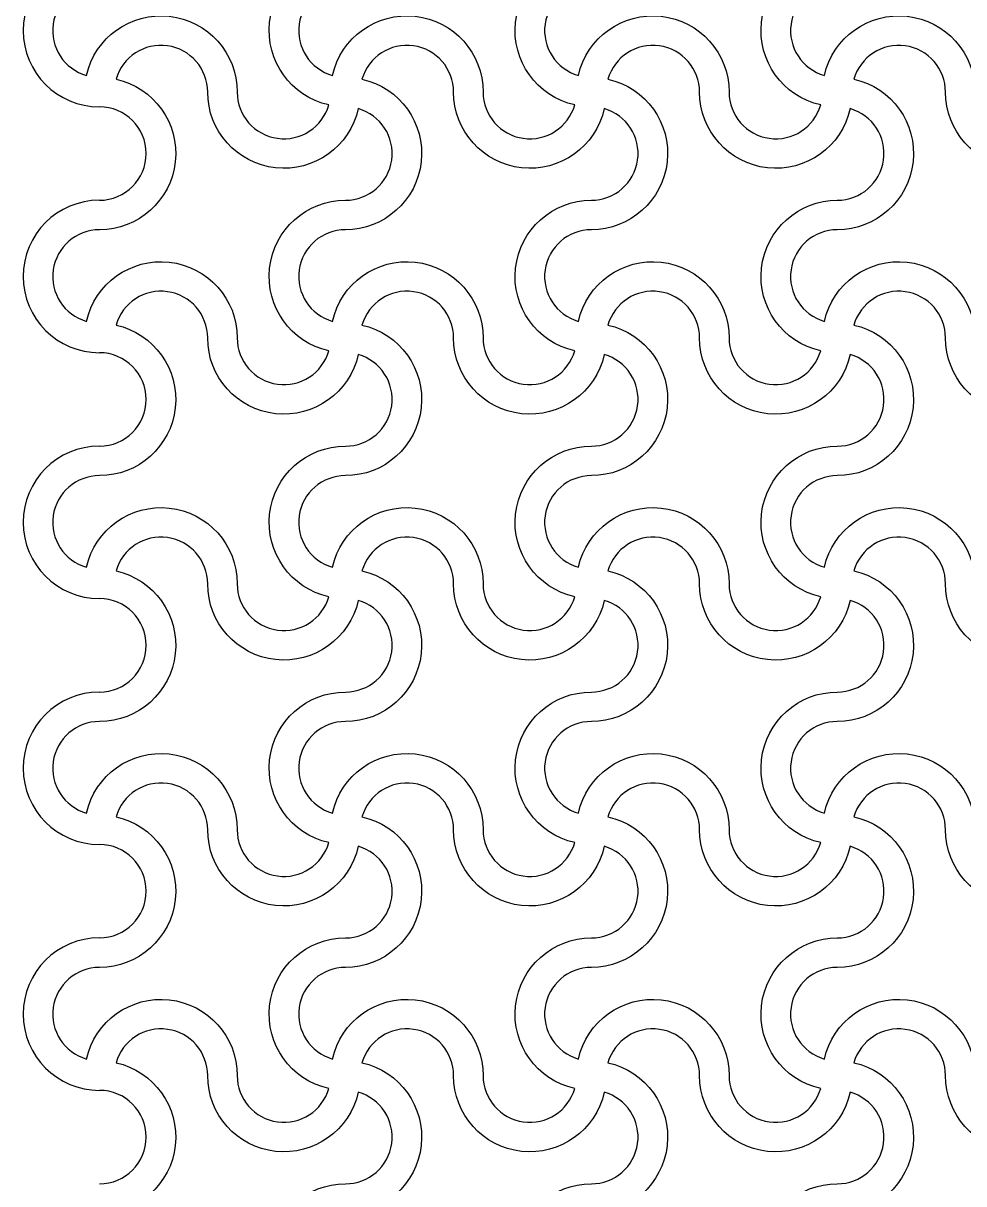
# Model space of a CAD drawing. Header units: millimetres. Extents: x 24 to 345, y 12 to 201.
# Drawn here: x 261.385 to 262.914, y 117.704 to 119.592 of the extents above; entities that cross this region are included whole.
import ezdxf

# ---------------------------------------------------------------- set-up
doc = ezdxf.new("R2010")
doc.units = ezdxf.units.MM
doc.header["$MEASUREMENT"] = 0
doc.layers.add('5th metal (rf+ground)', color=240, linetype='Continuous')

msp = doc.modelspace()

# ---------------------------------------------------------------- linework, layer by layer
at = {"layer": '5th metal (rf+ground)'}
for points in [[(261.92956, 119.85285, -0.8959788), (261.68453, 119.87982, 0.8687853), (261.5355, 119.90085, -0.8959788), (261.50853, 119.65582, 0.8687853), (261.4875, 119.50679, -0.8959788), (261.73253, 119.47982, 0.8687853), (261.88156, 119.45879, -0.8959788), (261.90853, 119.70382, 0.8687853)], [(261.92956, 119.85285, -0.8959788), (261.68453, 119.87982, 0.8687853), (261.5355, 119.90085, -0.8959788), (261.50853, 119.65582, 0.8687853), (261.4875, 119.50679, -0.8959788), (261.73253, 119.47982, 0.8687853), (261.88156, 119.45879, -0.8959788), (261.90853, 119.70382, 0.8687853)], [(261.92956, 119.85285, -0.8959788), (261.68453, 119.87982, 0.8687853), (261.5355, 119.90085, -0.8959788), (261.50853, 119.65582, 0.8687853), (261.4875, 119.50679, -0.8959788), (261.73253, 119.47982, 0.8687853), (261.88156, 119.45879, -0.8959788), (261.90853, 119.70382, 0.8687853)], [(261.92956, 119.85285, -0.8959788), (261.68453, 119.87982, 0.8687853), (261.5355, 119.90085, -0.8959788), (261.50853, 119.65582, 0.8687853), (261.4875, 119.50679, -0.8959788), (261.73253, 119.47982, 0.8687853), (261.88156, 119.45879, -0.8959788), (261.90853, 119.70382, 0.8687853)], [(262.32956, 119.85285, -0.8959788), (262.08453, 119.87982, 0.8687853), (261.9355, 119.90085, -0.8959788), (261.90853, 119.65582, 0.8687853), (261.8875, 119.50679, -0.8959788), (262.13253, 119.47982, 0.8687853), (262.28156, 119.45879, -0.8959788), (262.30853, 119.70382, 0.8687853)], [(262.32956, 119.85285, -0.8959788), (262.08453, 119.87982, 0.8687853), (261.9355, 119.90085, -0.8959788), (261.90853, 119.65582, 0.8687853), (261.8875, 119.50679, -0.8959788), (262.13253, 119.47982, 0.8687853), (262.28156, 119.45879, -0.8959788), (262.30853, 119.70382, 0.8687853)], [(262.32956, 119.85285, -0.8959788), (262.08453, 119.87982, 0.8687853), (261.9355, 119.90085, -0.8959788), (261.90853, 119.65582, 0.8687853), (261.8875, 119.50679, -0.8959788), (262.13253, 119.47982, 0.8687853), (262.28156, 119.45879, -0.8959788), (262.30853, 119.70382, 0.8687853)], [(262.32956, 119.85285, -0.8959788), (262.08453, 119.87982, 0.8687853), (261.9355, 119.90085, -0.8959788), (261.90853, 119.65582, 0.8687853), (261.8875, 119.50679, -0.8959788), (262.13253, 119.47982, 0.8687853), (262.28156, 119.45879, -0.8959788), (262.30853, 119.70382, 0.8687853)], [(262.72956, 119.85285, -0.8959788), (262.48453, 119.87982, 0.8687853), (262.3355, 119.90085, -0.8959788), (262.30853, 119.65582, 0.8687853), (262.2875, 119.50679, -0.8959788), (262.53253, 119.47982, 0.8687853), (262.68156, 119.45879, -0.8959788), (262.70853, 119.70382, 0.8687853)], [(262.72956, 119.85285, -0.8959788), (262.48453, 119.87982, 0.8687853), (262.3355, 119.90085, -0.8959788), (262.30853, 119.65582, 0.8687853), (262.2875, 119.50679, -0.8959788), (262.53253, 119.47982, 0.8687853), (262.68156, 119.45879, -0.8959788), (262.70853, 119.70382, 0.8687853)], [(262.72956, 119.85285, -0.8959788), (262.48453, 119.87982, 0.8687853), (262.3355, 119.90085, -0.8959788), (262.30853, 119.65582, 0.8687853), (262.2875, 119.50679, -0.8959788), (262.53253, 119.47982, 0.8687853), (262.68156, 119.45879, -0.8959788), (262.70853, 119.70382, 0.8687853)], [(262.72956, 119.85285, -0.8959788), (262.48453, 119.87982, 0.8687853), (262.3355, 119.90085, -0.8959788), (262.30853, 119.65582, 0.8687853), (262.2875, 119.50679, -0.8959788), (262.53253, 119.47982, 0.8687853), (262.68156, 119.45879, -0.8959788), (262.70853, 119.70382, 0.8687853)], [(263.12956, 119.85285, -0.8959788), (262.88453, 119.87982, 0.8687853), (262.7355, 119.90085, -0.8959788), (262.70853, 119.65582, 0.8687853), (262.6875, 119.50679, -0.8959788), (262.93253, 119.47982, 0.8687853), (263.08156, 119.45879, -0.8959788), (263.10853, 119.70382, 0.8687853)], [(263.12956, 119.85285, -0.8959788), (262.88453, 119.87982, 0.8687853), (262.7355, 119.90085, -0.8959788), (262.70853, 119.65582, 0.8687853), (262.6875, 119.50679, -0.8959788), (262.93253, 119.47982, 0.8687853), (263.08156, 119.45879, -0.8959788), (263.10853, 119.70382, 0.8687853)], [(263.12956, 119.85285, -0.8959788), (262.88453, 119.87982, 0.8687853), (262.7355, 119.90085, -0.8959788), (262.70853, 119.65582, 0.8687853), (262.6875, 119.50679, -0.8959788), (262.93253, 119.47982, 0.8687853), (263.08156, 119.45879, -0.8959788), (263.10853, 119.70382, 0.8687853)], [(263.12956, 119.85285, -0.8959788), (262.88453, 119.87982, 0.8687853), (262.7355, 119.90085, -0.8959788), (262.70853, 119.65582, 0.8687853), (262.6875, 119.50679, -0.8959788), (262.93253, 119.47982, 0.8687853), (263.08156, 119.45879, -0.8959788), (263.10853, 119.70382, 0.8687853)], [(261.92956, 119.45285, -0.8959788), (261.68453, 119.47982, 0.8687853), (261.5355, 119.50085, -0.8959788), (261.50853, 119.25582, 0.8687853), (261.4875, 119.10679, -0.8959788), (261.73253, 119.07982, 0.8687853), (261.88156, 119.05879, -0.8959788), (261.90853, 119.30382, 0.8687853)], [(261.92956, 119.45285, -0.8959788), (261.68453, 119.47982, 0.8687853), (261.5355, 119.50085, -0.8959788), (261.50853, 119.25582, 0.8687853), (261.4875, 119.10679, -0.8959788), (261.73253, 119.07982, 0.8687853), (261.88156, 119.05879, -0.8959788), (261.90853, 119.30382, 0.8687853)], [(261.92956, 119.45285, -0.8959788), (261.68453, 119.47982, 0.8687853), (261.5355, 119.50085, -0.8959788), (261.50853, 119.25582, 0.8687853), (261.4875, 119.10679, -0.8959788), (261.73253, 119.07982, 0.8687853), (261.88156, 119.05879, -0.8959788), (261.90853, 119.30382, 0.8687853)], [(261.92956, 119.45285, -0.8959788), (261.68453, 119.47982, 0.8687853), (261.5355, 119.50085, -0.8959788), (261.50853, 119.25582, 0.8687853), (261.4875, 119.10679, -0.8959788), (261.73253, 119.07982, 0.8687853), (261.88156, 119.05879, -0.8959788), (261.90853, 119.30382, 0.8687853)], [(262.32956, 119.45285, -0.8959788), (262.08453, 119.47982, 0.8687853), (261.9355, 119.50085, -0.8959788), (261.90853, 119.25582, 0.8687853), (261.8875, 119.10679, -0.8959788), (262.13253, 119.07982, 0.8687853), (262.28156, 119.05879, -0.8959788), (262.30853, 119.30382, 0.8687853)], [(262.32956, 119.45285, -0.8959788), (262.08453, 119.47982, 0.8687853), (261.9355, 119.50085, -0.8959788), (261.90853, 119.25582, 0.8687853), (261.8875, 119.10679, -0.8959788), (262.13253, 119.07982, 0.8687853), (262.28156, 119.05879, -0.8959788), (262.30853, 119.30382, 0.8687853)], [(262.32956, 119.45285, -0.8959788), (262.08453, 119.47982, 0.8687853), (261.9355, 119.50085, -0.8959788), (261.90853, 119.25582, 0.8687853), (261.8875, 119.10679, -0.8959788), (262.13253, 119.07982, 0.8687853), (262.28156, 119.05879, -0.8959788), (262.30853, 119.30382, 0.8687853)], [(262.32956, 119.45285, -0.8959788), (262.08453, 119.47982, 0.8687853), (261.9355, 119.50085, -0.8959788), (261.90853, 119.25582, 0.8687853), (261.8875, 119.10679, -0.8959788), (262.13253, 119.07982, 0.8687853), (262.28156, 119.05879, -0.8959788), (262.30853, 119.30382, 0.8687853)], [(262.72956, 119.45285, -0.8959788), (262.48453, 119.47982, 0.8687853), (262.3355, 119.50085, -0.8959788), (262.30853, 119.25582, 0.8687853), (262.2875, 119.10679, -0.8959788), (262.53253, 119.07982, 0.8687853), (262.68156, 119.05879, -0.8959788), (262.70853, 119.30382, 0.8687853)], [(262.72956, 119.45285, -0.8959788), (262.48453, 119.47982, 0.8687853), (262.3355, 119.50085, -0.8959788), (262.30853, 119.25582, 0.8687853), (262.2875, 119.10679, -0.8959788), (262.53253, 119.07982, 0.8687853), (262.68156, 119.05879, -0.8959788), (262.70853, 119.30382, 0.8687853)], [(262.72956, 119.45285, -0.8959788), (262.48453, 119.47982, 0.8687853), (262.3355, 119.50085, -0.8959788), (262.30853, 119.25582, 0.8687853), (262.2875, 119.10679, -0.8959788), (262.53253, 119.07982, 0.8687853), (262.68156, 119.05879, -0.8959788), (262.70853, 119.30382, 0.8687853)], [(262.72956, 119.45285, -0.8959788), (262.48453, 119.47982, 0.8687853), (262.3355, 119.50085, -0.8959788), (262.30853, 119.25582, 0.8687853), (262.2875, 119.10679, -0.8959788), (262.53253, 119.07982, 0.8687853), (262.68156, 119.05879, -0.8959788), (262.70853, 119.30382, 0.8687853)], [(263.12956, 119.45285, -0.8959788), (262.88453, 119.47982, 0.8687853), (262.7355, 119.50085, -0.8959788), (262.70853, 119.25582, 0.8687853), (262.6875, 119.10679, -0.8959788), (262.93253, 119.07982, 0.8687853), (263.08156, 119.05879, -0.8959788), (263.10853, 119.30382, 0.8687853)], [(263.12956, 119.45285, -0.8959788), (262.88453, 119.47982, 0.8687853), (262.7355, 119.50085, -0.8959788), (262.70853, 119.25582, 0.8687853), (262.6875, 119.10679, -0.8959788), (262.93253, 119.07982, 0.8687853), (263.08156, 119.05879, -0.8959788), (263.10853, 119.30382, 0.8687853)], [(263.12956, 119.45285, -0.8959788), (262.88453, 119.47982, 0.8687853), (262.7355, 119.50085, -0.8959788), (262.70853, 119.25582, 0.8687853), (262.6875, 119.10679, -0.8959788), (262.93253, 119.07982, 0.8687853), (263.08156, 119.05879, -0.8959788), (263.10853, 119.30382, 0.8687853)], [(263.12956, 119.45285, -0.8959788), (262.88453, 119.47982, 0.8687853), (262.7355, 119.50085, -0.8959788), (262.70853, 119.25582, 0.8687853), (262.6875, 119.10679, -0.8959788), (262.93253, 119.07982, 0.8687853), (263.08156, 119.05879, -0.8959788), (263.10853, 119.30382, 0.8687853)], [(261.92956, 119.05285, -0.8959788), (261.68453, 119.07982, 0.8687853), (261.5355, 119.10085, -0.8959788), (261.50853, 118.85582, 0.8687853), (261.4875, 118.70679, -0.8959788), (261.73253, 118.67982, 0.8687853), (261.88156, 118.65879, -0.8959788), (261.90853, 118.90382, 0.8687853)], [(261.92956, 119.05285, -0.8959788), (261.68453, 119.07982, 0.8687853), (261.5355, 119.10085, -0.8959788), (261.50853, 118.85582, 0.8687853), (261.4875, 118.70679, -0.8959788), (261.73253, 118.67982, 0.8687853), (261.88156, 118.65879, -0.8959788), (261.90853, 118.90382, 0.8687853)], [(261.92956, 119.05285, -0.8959788), (261.68453, 119.07982, 0.8687853), (261.5355, 119.10085, -0.8959788), (261.50853, 118.85582, 0.8687853), (261.4875, 118.70679, -0.8959788), (261.73253, 118.67982, 0.8687853), (261.88156, 118.65879, -0.8959788), (261.90853, 118.90382, 0.8687853)], [(261.92956, 119.05285, -0.8959788), (261.68453, 119.07982, 0.8687853), (261.5355, 119.10085, -0.8959788), (261.50853, 118.85582, 0.8687853), (261.4875, 118.70679, -0.8959788), (261.73253, 118.67982, 0.8687853), (261.88156, 118.65879, -0.8959788), (261.90853, 118.90382, 0.8687853)], [(262.32956, 119.05285, -0.8959788), (262.08453, 119.07982, 0.8687853), (261.9355, 119.10085, -0.8959788), (261.90853, 118.85582, 0.8687853), (261.8875, 118.70679, -0.8959788), (262.13253, 118.67982, 0.8687853), (262.28156, 118.65879, -0.8959788), (262.30853, 118.90382, 0.8687853)], [(262.32956, 119.05285, -0.8959788), (262.08453, 119.07982, 0.8687853), (261.9355, 119.10085, -0.8959788), (261.90853, 118.85582, 0.8687853), (261.8875, 118.70679, -0.8959788), (262.13253, 118.67982, 0.8687853), (262.28156, 118.65879, -0.8959788), (262.30853, 118.90382, 0.8687853)], [(262.32956, 119.05285, -0.8959788), (262.08453, 119.07982, 0.8687853), (261.9355, 119.10085, -0.8959788), (261.90853, 118.85582, 0.8687853), (261.8875, 118.70679, -0.8959788), (262.13253, 118.67982, 0.8687853), (262.28156, 118.65879, -0.8959788), (262.30853, 118.90382, 0.8687853)], [(262.32956, 119.05285, -0.8959788), (262.08453, 119.07982, 0.8687853), (261.9355, 119.10085, -0.8959788), (261.90853, 118.85582, 0.8687853), (261.8875, 118.70679, -0.8959788), (262.13253, 118.67982, 0.8687853), (262.28156, 118.65879, -0.8959788), (262.30853, 118.90382, 0.8687853)], [(262.72956, 119.05285, -0.8959788), (262.48453, 119.07982, 0.8687853), (262.3355, 119.10085, -0.8959788), (262.30853, 118.85582, 0.8687853), (262.2875, 118.70679, -0.8959788), (262.53253, 118.67982, 0.8687853), (262.68156, 118.65879, -0.8959788), (262.70853, 118.90382, 0.8687853)], [(262.72956, 119.05285, -0.8959788), (262.48453, 119.07982, 0.8687853), (262.3355, 119.10085, -0.8959788), (262.30853, 118.85582, 0.8687853), (262.2875, 118.70679, -0.8959788), (262.53253, 118.67982, 0.8687853), (262.68156, 118.65879, -0.8959788), (262.70853, 118.90382, 0.8687853)], [(262.72956, 119.05285, -0.8959788), (262.48453, 119.07982, 0.8687853), (262.3355, 119.10085, -0.8959788), (262.30853, 118.85582, 0.8687853), (262.2875, 118.70679, -0.8959788), (262.53253, 118.67982, 0.8687853), (262.68156, 118.65879, -0.8959788), (262.70853, 118.90382, 0.8687853)], [(262.72956, 119.05285, -0.8959788), (262.48453, 119.07982, 0.8687853), (262.3355, 119.10085, -0.8959788), (262.30853, 118.85582, 0.8687853), (262.2875, 118.70679, -0.8959788), (262.53253, 118.67982, 0.8687853), (262.68156, 118.65879, -0.8959788), (262.70853, 118.90382, 0.8687853)], [(263.12956, 119.05285, -0.8959788), (262.88453, 119.07982, 0.8687853), (262.7355, 119.10085, -0.8959788), (262.70853, 118.85582, 0.8687853), (262.6875, 118.70679, -0.8959788), (262.93253, 118.67982, 0.8687853), (263.08156, 118.65879, -0.8959788), (263.10853, 118.90382, 0.8687853)], [(263.12956, 119.05285, -0.8959788), (262.88453, 119.07982, 0.8687853), (262.7355, 119.10085, -0.8959788), (262.70853, 118.85582, 0.8687853), (262.6875, 118.70679, -0.8959788), (262.93253, 118.67982, 0.8687853), (263.08156, 118.65879, -0.8959788), (263.10853, 118.90382, 0.8687853)], [(263.12956, 119.05285, -0.8959788), (262.88453, 119.07982, 0.8687853), (262.7355, 119.10085, -0.8959788), (262.70853, 118.85582, 0.8687853), (262.6875, 118.70679, -0.8959788), (262.93253, 118.67982, 0.8687853), (263.08156, 118.65879, -0.8959788), (263.10853, 118.90382, 0.8687853)], [(263.12956, 119.05285, -0.8959788), (262.88453, 119.07982, 0.8687853), (262.7355, 119.10085, -0.8959788), (262.70853, 118.85582, 0.8687853), (262.6875, 118.70679, -0.8959788), (262.93253, 118.67982, 0.8687853), (263.08156, 118.65879, -0.8959788), (263.10853, 118.90382, 0.8687853)], [(261.92956, 118.65285, -0.8959788), (261.68453, 118.67982, 0.8687853), (261.5355, 118.70085, -0.8959788), (261.50853, 118.45582, 0.8687853), (261.4875, 118.30679, -0.8959788), (261.73253, 118.27982, 0.8687853), (261.88156, 118.25879, -0.8959788), (261.90853, 118.50382, 0.8687853)], [(261.92956, 118.65285, -0.8959788), (261.68453, 118.67982, 0.8687853), (261.5355, 118.70085, -0.8959788), (261.50853, 118.45582, 0.8687853), (261.4875, 118.30679, -0.8959788), (261.73253, 118.27982, 0.8687853), (261.88156, 118.25879, -0.8959788), (261.90853, 118.50382, 0.8687853)], [(261.92956, 118.65285, -0.8959788), (261.68453, 118.67982, 0.8687853), (261.5355, 118.70085, -0.8959788), (261.50853, 118.45582, 0.8687853), (261.4875, 118.30679, -0.8959788), (261.73253, 118.27982, 0.8687853), (261.88156, 118.25879, -0.8959788), (261.90853, 118.50382, 0.8687853)], [(261.92956, 118.65285, -0.8959788), (261.68453, 118.67982, 0.8687853), (261.5355, 118.70085, -0.8959788), (261.50853, 118.45582, 0.8687853), (261.4875, 118.30679, -0.8959788), (261.73253, 118.27982, 0.8687853), (261.88156, 118.25879, -0.8959788), (261.90853, 118.50382, 0.8687853)], [(262.32956, 118.65285, -0.8959788), (262.08453, 118.67982, 0.8687853), (261.9355, 118.70085, -0.8959788), (261.90853, 118.45582, 0.8687853), (261.8875, 118.30679, -0.8959788), (262.13253, 118.27982, 0.8687853), (262.28156, 118.25879, -0.8959788), (262.30853, 118.50382, 0.8687853)], [(262.32956, 118.65285, -0.8959788), (262.08453, 118.67982, 0.8687853), (261.9355, 118.70085, -0.8959788), (261.90853, 118.45582, 0.8687853), (261.8875, 118.30679, -0.8959788), (262.13253, 118.27982, 0.8687853), (262.28156, 118.25879, -0.8959788), (262.30853, 118.50382, 0.8687853)], [(262.32956, 118.65285, -0.8959788), (262.08453, 118.67982, 0.8687853), (261.9355, 118.70085, -0.8959788), (261.90853, 118.45582, 0.8687853), (261.8875, 118.30679, -0.8959788), (262.13253, 118.27982, 0.8687853), (262.28156, 118.25879, -0.8959788), (262.30853, 118.50382, 0.8687853)], [(262.32956, 118.65285, -0.8959788), (262.08453, 118.67982, 0.8687853), (261.9355, 118.70085, -0.8959788), (261.90853, 118.45582, 0.8687853), (261.8875, 118.30679, -0.8959788), (262.13253, 118.27982, 0.8687853), (262.28156, 118.25879, -0.8959788), (262.30853, 118.50382, 0.8687853)], [(262.72956, 118.65285, -0.8959788), (262.48453, 118.67982, 0.8687853), (262.3355, 118.70085, -0.8959788), (262.30853, 118.45582, 0.8687853), (262.2875, 118.30679, -0.8959788), (262.53253, 118.27982, 0.8687853), (262.68156, 118.25879, -0.8959788), (262.70853, 118.50382, 0.8687853)], [(262.72956, 118.65285, -0.8959788), (262.48453, 118.67982, 0.8687853), (262.3355, 118.70085, -0.8959788), (262.30853, 118.45582, 0.8687853), (262.2875, 118.30679, -0.8959788), (262.53253, 118.27982, 0.8687853), (262.68156, 118.25879, -0.8959788), (262.70853, 118.50382, 0.8687853)], [(262.72956, 118.65285, -0.8959788), (262.48453, 118.67982, 0.8687853), (262.3355, 118.70085, -0.8959788), (262.30853, 118.45582, 0.8687853), (262.2875, 118.30679, -0.8959788), (262.53253, 118.27982, 0.8687853), (262.68156, 118.25879, -0.8959788), (262.70853, 118.50382, 0.8687853)], [(262.72956, 118.65285, -0.8959788), (262.48453, 118.67982, 0.8687853), (262.3355, 118.70085, -0.8959788), (262.30853, 118.45582, 0.8687853), (262.2875, 118.30679, -0.8959788), (262.53253, 118.27982, 0.8687853), (262.68156, 118.25879, -0.8959788), (262.70853, 118.50382, 0.8687853)], [(263.12956, 118.65285, -0.8959788), (262.88453, 118.67982, 0.8687853), (262.7355, 118.70085, -0.8959788), (262.70853, 118.45582, 0.8687853), (262.6875, 118.30679, -0.8959788), (262.93253, 118.27982, 0.8687853), (263.08156, 118.25879, -0.8959788), (263.10853, 118.50382, 0.8687853)], [(263.12956, 118.65285, -0.8959788), (262.88453, 118.67982, 0.8687853), (262.7355, 118.70085, -0.8959788), (262.70853, 118.45582, 0.8687853), (262.6875, 118.30679, -0.8959788), (262.93253, 118.27982, 0.8687853), (263.08156, 118.25879, -0.8959788), (263.10853, 118.50382, 0.8687853)], [(263.12956, 118.65285, -0.8959788), (262.88453, 118.67982, 0.8687853), (262.7355, 118.70085, -0.8959788), (262.70853, 118.45582, 0.8687853), (262.6875, 118.30679, -0.8959788), (262.93253, 118.27982, 0.8687853), (263.08156, 118.25879, -0.8959788), (263.10853, 118.50382, 0.8687853)], [(263.12956, 118.65285, -0.8959788), (262.88453, 118.67982, 0.8687853), (262.7355, 118.70085, -0.8959788), (262.70853, 118.45582, 0.8687853), (262.6875, 118.30679, -0.8959788), (262.93253, 118.27982, 0.8687853), (263.08156, 118.25879, -0.8959788), (263.10853, 118.50382, 0.8687853)], [(261.92956, 118.25285, -0.8959788), (261.68453, 118.27982, 0.8687853), (261.5355, 118.30085, -0.8959788), (261.50853, 118.05582, 0.8687853), (261.4875, 117.90679, -0.8959788), (261.73253, 117.87982, 0.8687853), (261.88156, 117.85879, -0.8959788), (261.90853, 118.10382, 0.8687853)], [(261.92956, 118.25285, -0.8959788), (261.68453, 118.27982, 0.8687853), (261.5355, 118.30085, -0.8959788), (261.50853, 118.05582, 0.8687853), (261.4875, 117.90679, -0.8959788), (261.73253, 117.87982, 0.8687853), (261.88156, 117.85879, -0.8959788), (261.90853, 118.10382, 0.8687853)], [(261.92956, 118.25285, -0.8959788), (261.68453, 118.27982, 0.8687853), (261.5355, 118.30085, -0.8959788), (261.50853, 118.05582, 0.8687853), (261.4875, 117.90679, -0.8959788), (261.73253, 117.87982, 0.8687853), (261.88156, 117.85879, -0.8959788), (261.90853, 118.10382, 0.8687853)], [(261.92956, 118.25285, -0.8959788), (261.68453, 118.27982, 0.8687853), (261.5355, 118.30085, -0.8959788), (261.50853, 118.05582, 0.8687853), (261.4875, 117.90679, -0.8959788), (261.73253, 117.87982, 0.8687853), (261.88156, 117.85879, -0.8959788), (261.90853, 118.10382, 0.8687853)], [(262.32956, 118.25285, -0.8959788), (262.08453, 118.27982, 0.8687853), (261.9355, 118.30085, -0.8959788), (261.90853, 118.05582, 0.8687853), (261.8875, 117.90679, -0.8959788), (262.13253, 117.87982, 0.8687853), (262.28156, 117.85879, -0.8959788), (262.30853, 118.10382, 0.8687853)], [(262.32956, 118.25285, -0.8959788), (262.08453, 118.27982, 0.8687853), (261.9355, 118.30085, -0.8959788), (261.90853, 118.05582, 0.8687853), (261.8875, 117.90679, -0.8959788), (262.13253, 117.87982, 0.8687853), (262.28156, 117.85879, -0.8959788), (262.30853, 118.10382, 0.8687853)], [(262.32956, 118.25285, -0.8959788), (262.08453, 118.27982, 0.8687853), (261.9355, 118.30085, -0.8959788), (261.90853, 118.05582, 0.8687853), (261.8875, 117.90679, -0.8959788), (262.13253, 117.87982, 0.8687853), (262.28156, 117.85879, -0.8959788), (262.30853, 118.10382, 0.8687853)], [(262.32956, 118.25285, -0.8959788), (262.08453, 118.27982, 0.8687853), (261.9355, 118.30085, -0.8959788), (261.90853, 118.05582, 0.8687853), (261.8875, 117.90679, -0.8959788), (262.13253, 117.87982, 0.8687853), (262.28156, 117.85879, -0.8959788), (262.30853, 118.10382, 0.8687853)], [(262.72956, 118.25285, -0.8959788), (262.48453, 118.27982, 0.8687853), (262.3355, 118.30085, -0.8959788), (262.30853, 118.05582, 0.8687853), (262.2875, 117.90679, -0.8959788), (262.53253, 117.87982, 0.8687853), (262.68156, 117.85879, -0.8959788), (262.70853, 118.10382, 0.8687853)], [(262.72956, 118.25285, -0.8959788), (262.48453, 118.27982, 0.8687853), (262.3355, 118.30085, -0.8959788), (262.30853, 118.05582, 0.8687853), (262.2875, 117.90679, -0.8959788), (262.53253, 117.87982, 0.8687853), (262.68156, 117.85879, -0.8959788), (262.70853, 118.10382, 0.8687853)], [(262.72956, 118.25285, -0.8959788), (262.48453, 118.27982, 0.8687853), (262.3355, 118.30085, -0.8959788), (262.30853, 118.05582, 0.8687853), (262.2875, 117.90679, -0.8959788), (262.53253, 117.87982, 0.8687853), (262.68156, 117.85879, -0.8959788), (262.70853, 118.10382, 0.8687853)], [(262.72956, 118.25285, -0.8959788), (262.48453, 118.27982, 0.8687853), (262.3355, 118.30085, -0.8959788), (262.30853, 118.05582, 0.8687853), (262.2875, 117.90679, -0.8959788), (262.53253, 117.87982, 0.8687853), (262.68156, 117.85879, -0.8959788), (262.70853, 118.10382, 0.8687853)], [(263.12956, 118.25285, -0.8959788), (262.88453, 118.27982, 0.8687853), (262.7355, 118.30085, -0.8959788), (262.70853, 118.05582, 0.8687853), (262.6875, 117.90679, -0.8959788), (262.93253, 117.87982, 0.8687853), (263.08156, 117.85879, -0.8959788), (263.10853, 118.10382, 0.8687853)], [(263.12956, 118.25285, -0.8959788), (262.88453, 118.27982, 0.8687853), (262.7355, 118.30085, -0.8959788), (262.70853, 118.05582, 0.8687853), (262.6875, 117.90679, -0.8959788), (262.93253, 117.87982, 0.8687853), (263.08156, 117.85879, -0.8959788), (263.10853, 118.10382, 0.8687853)], [(263.12956, 118.25285, -0.8959788), (262.88453, 118.27982, 0.8687853), (262.7355, 118.30085, -0.8959788), (262.70853, 118.05582, 0.8687853), (262.6875, 117.90679, -0.8959788), (262.93253, 117.87982, 0.8687853), (263.08156, 117.85879, -0.8959788), (263.10853, 118.10382, 0.8687853)], [(263.12956, 118.25285, -0.8959788), (262.88453, 118.27982, 0.8687853), (262.7355, 118.30085, -0.8959788), (262.70853, 118.05582, 0.8687853), (262.6875, 117.90679, -0.8959788), (262.93253, 117.87982, 0.8687853), (263.08156, 117.85879, -0.8959788), (263.10853, 118.10382, 0.8687853)], [(261.92956, 117.85285, -0.8959788), (261.68453, 117.87982, 0.8687853), (261.5355, 117.90085, -0.8959788), (261.50853, 117.65582, 0.8687853), (261.4875, 117.50679, -0.8959788), (261.73253, 117.47982, 0.8687853), (261.88156, 117.45879, -0.8959788), (261.90853, 117.70382, 0.8687853)], [(261.92956, 117.85285, -0.8959788), (261.68453, 117.87982, 0.8687853), (261.5355, 117.90085, -0.8959788), (261.50853, 117.65582, 0.8687853), (261.4875, 117.50679, -0.8959788), (261.73253, 117.47982, 0.8687853), (261.88156, 117.45879, -0.8959788), (261.90853, 117.70382, 0.8687853)], [(261.92956, 117.85285, -0.8959788), (261.68453, 117.87982, 0.8687853), (261.5355, 117.90085, -0.8959788), (261.50853, 117.65582, 0.8687853), (261.4875, 117.50679, -0.8959788), (261.73253, 117.47982, 0.8687853), (261.88156, 117.45879, -0.8959788), (261.90853, 117.70382, 0.8687853)], [(261.92956, 117.85285, -0.8959788), (261.68453, 117.87982, 0.8687853), (261.5355, 117.90085, -0.8959788), (261.50853, 117.65582, 0.8687853), (261.4875, 117.50679, -0.8959788), (261.73253, 117.47982, 0.8687853), (261.88156, 117.45879, -0.8959788), (261.90853, 117.70382, 0.8687853)], [(262.32956, 117.85285, -0.8959788), (262.08453, 117.87982, 0.8687853), (261.9355, 117.90085, -0.8959788), (261.90853, 117.65582, 0.8687853), (261.8875, 117.50679, -0.8959788), (262.13253, 117.47982, 0.8687853), (262.28156, 117.45879, -0.8959788), (262.30853, 117.70382, 0.8687853)], [(262.32956, 117.85285, -0.8959788), (262.08453, 117.87982, 0.8687853), (261.9355, 117.90085, -0.8959788), (261.90853, 117.65582, 0.8687853), (261.8875, 117.50679, -0.8959788), (262.13253, 117.47982, 0.8687853), (262.28156, 117.45879, -0.8959788), (262.30853, 117.70382, 0.8687853)], [(262.32956, 117.85285, -0.8959788), (262.08453, 117.87982, 0.8687853), (261.9355, 117.90085, -0.8959788), (261.90853, 117.65582, 0.8687853), (261.8875, 117.50679, -0.8959788), (262.13253, 117.47982, 0.8687853), (262.28156, 117.45879, -0.8959788), (262.30853, 117.70382, 0.8687853)], [(262.32956, 117.85285, -0.8959788), (262.08453, 117.87982, 0.8687853), (261.9355, 117.90085, -0.8959788), (261.90853, 117.65582, 0.8687853), (261.8875, 117.50679, -0.8959788), (262.13253, 117.47982, 0.8687853), (262.28156, 117.45879, -0.8959788), (262.30853, 117.70382, 0.8687853)], [(262.72956, 117.85285, -0.8959788), (262.48453, 117.87982, 0.8687853), (262.3355, 117.90085, -0.8959788), (262.30853, 117.65582, 0.8687853), (262.2875, 117.50679, -0.8959788), (262.53253, 117.47982, 0.8687853), (262.68156, 117.45879, -0.8959788), (262.70853, 117.70382, 0.8687853)], [(262.72956, 117.85285, -0.8959788), (262.48453, 117.87982, 0.8687853), (262.3355, 117.90085, -0.8959788), (262.30853, 117.65582, 0.8687853), (262.2875, 117.50679, -0.8959788), (262.53253, 117.47982, 0.8687853), (262.68156, 117.45879, -0.8959788), (262.70853, 117.70382, 0.8687853)], [(262.72956, 117.85285, -0.8959788), (262.48453, 117.87982, 0.8687853), (262.3355, 117.90085, -0.8959788), (262.30853, 117.65582, 0.8687853), (262.2875, 117.50679, -0.8959788), (262.53253, 117.47982, 0.8687853), (262.68156, 117.45879, -0.8959788), (262.70853, 117.70382, 0.8687853)], [(262.72956, 117.85285, -0.8959788), (262.48453, 117.87982, 0.8687853), (262.3355, 117.90085, -0.8959788), (262.30853, 117.65582, 0.8687853), (262.2875, 117.50679, -0.8959788), (262.53253, 117.47982, 0.8687853), (262.68156, 117.45879, -0.8959788), (262.70853, 117.70382, 0.8687853)], [(263.12956, 117.85285, -0.8959788), (262.88453, 117.87982, 0.8687853), (262.7355, 117.90085, -0.8959788), (262.70853, 117.65582, 0.8687853), (262.6875, 117.50679, -0.8959788), (262.93253, 117.47982, 0.8687853), (263.08156, 117.45879, -0.8959788), (263.10853, 117.70382, 0.8687853)], [(263.12956, 117.85285, -0.8959788), (262.88453, 117.87982, 0.8687853), (262.7355, 117.90085, -0.8959788), (262.70853, 117.65582, 0.8687853), (262.6875, 117.50679, -0.8959788), (262.93253, 117.47982, 0.8687853), (263.08156, 117.45879, -0.8959788), (263.10853, 117.70382, 0.8687853)], [(263.12956, 117.85285, -0.8959788), (262.88453, 117.87982, 0.8687853), (262.7355, 117.90085, -0.8959788), (262.70853, 117.65582, 0.8687853), (262.6875, 117.50679, -0.8959788), (262.93253, 117.47982, 0.8687853), (263.08156, 117.45879, -0.8959788), (263.10853, 117.70382, 0.8687853)], [(263.12956, 117.85285, -0.8959788), (262.88453, 117.87982, 0.8687853), (262.7355, 117.90085, -0.8959788), (262.70853, 117.65582, 0.8687853), (262.6875, 117.50679, -0.8959788), (262.93253, 117.47982, 0.8687853), (263.08156, 117.45879, -0.8959788), (263.10853, 117.70382, 0.8687853)]]:
    msp.add_lwpolyline(points, format="xyb", close=True, dxfattribs=at)
for centre, radius, start, end in [((261.50853, 119.57982), 0.124, 90, 270), ((261.50853, 119.57982), 0.124, 90, 270), ((261.50853, 119.57982), 0.124, 90, 270), ((261.50853, 119.57982), 0.124, 90, 270), ((261.50853, 119.37982), 0.076, 270, 90), ((261.50853, 119.37982), 0.076, 270, 90), ((261.50853, 119.37982), 0.076, 270, 90), ((261.50853, 119.37982), 0.076, 270, 90), ((261.50853, 119.17982), 0.124, 90, 270), ((261.50853, 119.17982), 0.124, 90, 270), ((261.50853, 119.17982), 0.124, 90, 270), ((261.50853, 119.17982), 0.124, 90, 270), ((261.50853, 118.97982), 0.076, 270, 90), ((261.50853, 118.97982), 0.076, 270, 90), ((261.50853, 118.97982), 0.076, 270, 90), ((261.50853, 118.97982), 0.076, 270, 90), ((261.50853, 118.77982), 0.124, 90, 270), ((261.50853, 118.77982), 0.124, 90, 270), ((261.50853, 118.77982), 0.124, 90, 270), ((261.50853, 118.77982), 0.124, 90, 270), ((261.50853, 118.57982), 0.076, 270, 90), ((261.50853, 118.57982), 0.076, 270, 90), ((261.50853, 118.57982), 0.076, 270, 90), ((261.50853, 118.57982), 0.076, 270, 90), ((261.50853, 118.37982), 0.124, 90, 270), ((261.50853, 118.37982), 0.124, 90, 270), ((261.50853, 118.37982), 0.124, 90, 270), ((261.50853, 118.37982), 0.124, 90, 270), ((261.50853, 118.17982), 0.076, 270, 90), ((261.50853, 118.17982), 0.076, 270, 90), ((261.50853, 118.17982), 0.076, 270, 90), ((261.50853, 118.17982), 0.076, 270, 90), ((261.50853, 117.97982), 0.124, 90, 270), ((261.50853, 117.97982), 0.124, 90, 270), ((261.50853, 117.97982), 0.124, 90, 270), ((261.50853, 117.97982), 0.124, 90, 270), ((261.50853, 117.77982), 0.076, 270, 90), ((261.50853, 117.77982), 0.076, 270, 90), ((261.50853, 117.77982), 0.076, 270, 90), ((261.50853, 117.77982), 0.076, 270, 90)]:
    msp.add_arc(centre, radius, start, end, dxfattribs=at)

doc.saveas('drawing.dxf')
